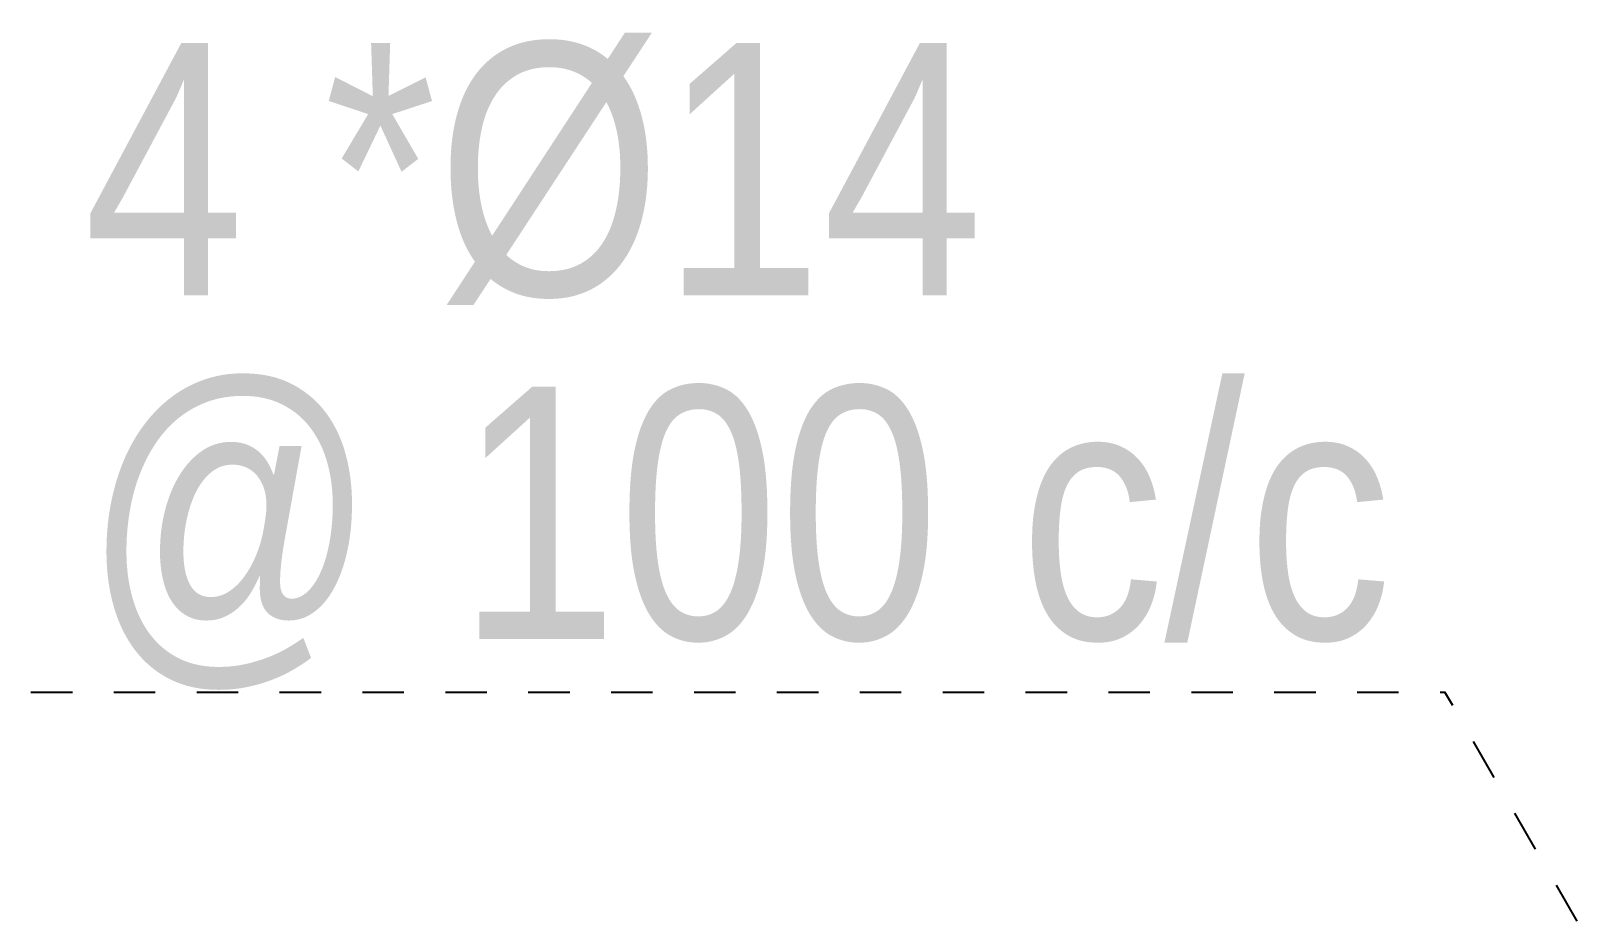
# Model space of a CAD drawing. Header units: millimetres. Extents: x 2 to 2006, y 5 to 282.
# Drawn here: x 1988.2 to 2005.75, y 134.19 to 144.29 of the extents above; entities that cross this region are included whole.
import ezdxf

# ---------------------------------------------------------------- set-up
doc = ezdxf.new("R2010")
doc.units = ezdxf.units.MM
doc.linetypes.add('DXK_LINE_DOT4', pattern=[0.9408, 0.4704, -0.4704])
doc.styles.add('Arial Narrow', font='ARIALN.TTF', dxfattribs={"height": 0.2})

# ---------------------------------------------------------------- blocks, each defined once
blk = doc.blocks.new('MarkSet-627397058-2658 - 2114')
at = {"color": 7, "linetype": 'DXK_LINE_DOT4'}
for p in [(1988.202, 136.787), (2005.75, 134.189)]:
    blk.add_line(p, (2004.25, 136.787), dxfattribs=at)
at = {"color": 0}
for points in [[(1990.63, 141.287), (1990.63, 144.287), (1988.802, 144.287), (1988.802, 141.287)], [(1992.808, 141.287), (1992.808, 144.287), (1991.53, 144.287), (1991.53, 141.287)], [(2003.65, 137.387), (2003.65, 140.387), (1988.802, 140.387), (1988.802, 137.387)]]:
    blk.add_wipeout(points, dxfattribs=at)
for points in [[(1990.63, 141.287), (1990.63, 144.287), (1988.802, 144.287), (1988.802, 141.287)], [(1992.808, 141.287), (1992.808, 144.287), (1991.53, 144.287), (1991.53, 141.287)], [(2003.65, 137.387), (2003.65, 140.387), (1988.802, 140.387), (1988.802, 137.387)]]:
    blk.add_wipeout(points, dxfattribs=at)
at = {"color": 3, "style": 'Arial Narrow'}
for s, height, p in [('4', 2.863, (1988.802, 141.287)), ('@ 100 c/', 2.8633, (1988.802, 137.387)), ('c', 2.863, (2002.006, 137.387))]:
    blk.add_text(s, height=height, dxfattribs=at).set_placement(p)
at = {"color": 0}
blk.add_wipeout([(1999.022, 141.287), (1999.022, 144.287), (1992.808, 144.287), (1992.808, 141.287)], dxfattribs=at)
blk.add_wipeout([(1999.022, 141.287), (1999.022, 144.287), (1992.808, 144.287), (1992.808, 141.287)], dxfattribs=at)
at = {"color": 3, "style": 'Arial Narrow'}
for s, height, p in [('Ø14', 2.8633, (1992.808, 141.287)), ('*', 2.863, (1991.53, 141.287))]:
    blk.add_text(s, height=height, dxfattribs=at).set_placement(p)

msp = doc.modelspace()

# ---------------------------------------------------------------- block references
msp.add_blockref('MarkSet-627397058-2658 - 2114', (0, 0))

doc.saveas('drawing.dxf')
